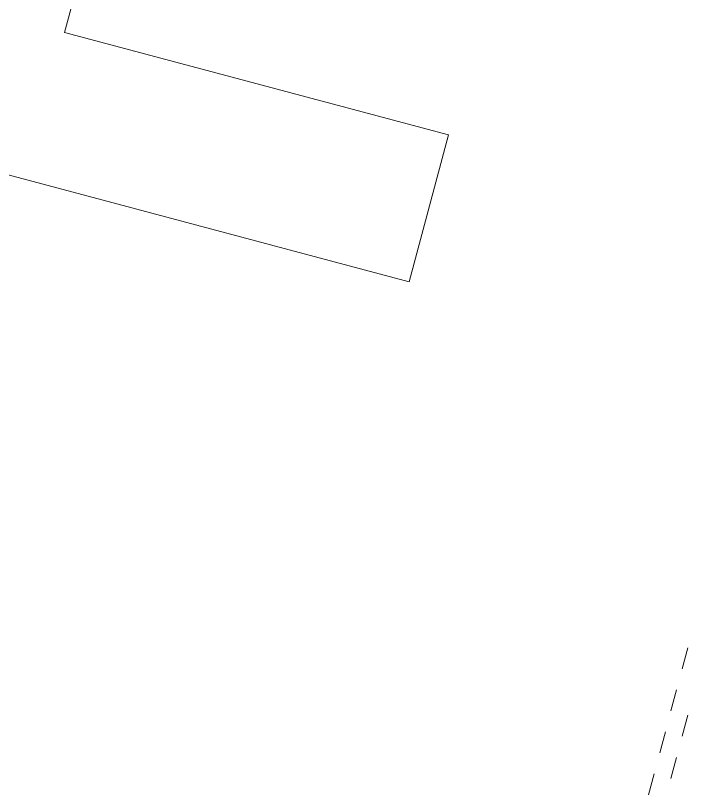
# Model space of a CAD drawing. Header units: metres. Extents: x 689715 to 690980, y 1005284 to 1006835.
# Drawn here: x 690796.713 to 690799.796, y 1005554.375 to 1005557.932 of the extents above; entities that cross this region are included whole.
import ezdxf

# ---------------------------------------------------------------- set-up
doc = ezdxf.new("R2010")
doc.units = ezdxf.units.M
doc.linetypes.add('Overhead', pattern=[0.003969, 0.002381, -0.001587])
doc.linetypes.add('PHANTOM', pattern=[2.5, 1.25, -0.25, 0.25, -0.25, 0.25, -0.25])
doc.layers.add('0_HUELLAS CASAS CASTILLA', color=1, linetype='Continuous')
doc.layers.add('0_NUMERO DE LOTE FASE V', color=3, linetype='Continuous')
for name, color, linetype, lineweight in [('Medium Lines', 10, 'Continuous', 18), ('Modelos genéricos', 7, 'Continuous', 13), ('Overhead', 7, 'Overhead', 13)]:
    doc.layers.add(name, color=color, linetype=linetype, lineweight=lineweight)

# ---------------------------------------------------------------- blocks, each defined once
blk = doc.blocks.new('M_Opening-Door - 1_20 x 2_21 m-892349-PLANO CLAVE _8 CASAS EN HILERA_ - Dependent 1')
at = {"layer": 'Medium Lines', "color": 53}
for p, q in [((-0.6082, 0.04), (-0.6082, -0.04)), ((0.5918, -0.04), (0.5918, 0.04))]:
    blk.add_line(p, q, dxfattribs=at)
at = {"layer": 'Overhead', "color": 253}
for p, q in [((0.5918, 0.04), (-0.6082, 0.04)), ((-0.6082, -0.04), (0.5918, -0.04))]:
    blk.add_line(p, q, dxfattribs=at)
blk = doc.blocks.new('MUEBLES COCINA CASTILLA 2 - MUEBLES COCINA CASTILLA 2-1876569-PLANO CLAVE _8 CASAS EN HILERA_ - Dependent 1')
at = {"layer": 'Modelos genéricos', "color": 253}
for p, q in [((-0.845, 0.225), (-0.845, 1.275)), ((0.98, 0.225), (-0.845, 0.225)), ((0.98, -0.475), (0.98, 0.225)), ((-1.45, -0.475), (0.98, -0.475))]:
    blk.add_line(p, q, dxfattribs=at)
blk = doc.blocks.new('012-AR_CASTILLA_MODELO B_rvt-1-PLANO CLAVE _8 CASAS EN HILERA_ - Dependent 1')
at = {"color": 254, "lineweight": 13}
blk.add_blockref('MUEBLES COCINA CASTILLA 2 - MUEBLES COCINA CASTILLA 2-1876569-PLANO CLAVE _8 CASAS EN HILERA_ - Dependent 1', (8.9918, 85.7977), dxfattribs=at)
at = {"color": 254, "lineweight": 13, "rotation": 270}
blk.add_blockref('M_Opening-Door - 1_20 x 2_21 m-892349-PLANO CLAVE _8 CASAS EN HILERA_ - Dependent 1', (11.6818, 83.6195), dxfattribs=at)
blk = doc.blocks.new('CASTILLAS B BLOQUE 8')
at = {"layer": '0_HUELLAS CASAS CASTILLA', "color": 8, "lineweight": 5, "rotation": 90}
blk.add_blockref('012-AR_CASTILLA_MODELO B_rvt-1-PLANO CLAVE _8 CASAS EN HILERA_ - Dependent 1', (365.6615, -53.9818), dxfattribs=at)

msp = doc.modelspace()

# ---------------------------------------------------------------- block references
at = {"layer": '0_NUMERO DE LOTE FASE V', "linetype": 'PHANTOM', "rotation": 255.0660435229903}
msp.add_blockref('CASTILLAS B BLOQUE 8', (690913.2898, 1005816.2363), dxfattribs=at)

doc.saveas('drawing.dxf')
